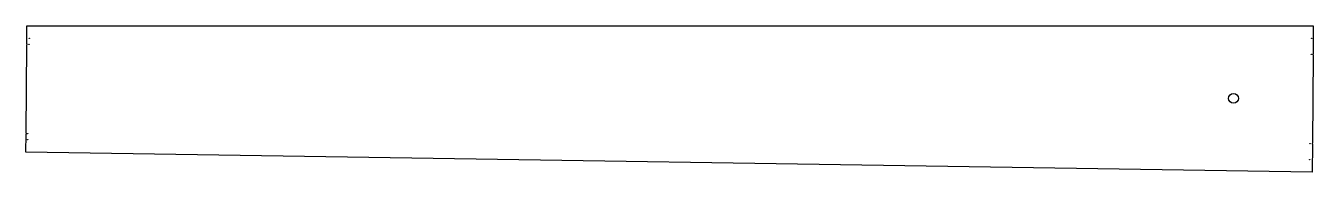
# Model space of a CAD drawing. Header units: millimetres. Extents: x 20 to 2454, y -56 to 221.
import ezdxf

# ---------------------------------------------------------------- set-up
doc = ezdxf.new("R2010")
doc.units = ezdxf.units.MM

msp = doc.modelspace()

# ---------------------------------------------------------------- linework, layer by layer
at = {"color": 7, "linetype": 'Continuous', "lineweight": 25}
for p, q in [((22.1, 186.5), (22.1, 220.8)), ((22.1, 220.8), (2454.1, 220.8)), ((2454.1, 220.8), (2454.1, 167.5)), ((20.8, 17.8), (22.1, 184.8)), ((22.1, 186.5), (22.1, 184.8)), ((2454, 165.8), (2452.7, -1.2)), ((2454, 165.8), (2454.1, 167.5)), ((20.3, -18.2), (20.8, 16.1)), ((20.8, 17.8), (20.8, 16.1)), ((2451.9, -56.2), (20.3, -18.2)), ((2452.7, -3), (2451.9, -56.2)), ((2452.7, -3), (2452.7, -1.2))]:
    msp.add_line(p, q, dxfattribs=at)
for centre, radius in [((26.8, 196.9), 0.394), ((2450.9, 196.9), 0.394), ((26.6, 185.6), 0.381), ((2450.4, 166.7), 0.381), ((2303.3, 83.5), 9.25), ((23.8, 5.6), 0.394), ((24, 16.9), 0.381), ((2447.8, -2), 0.381), ((2447.3, -32.3), 0.394)]:
    msp.add_circle(centre, radius, dxfattribs=at)

doc.saveas('drawing.dxf')
